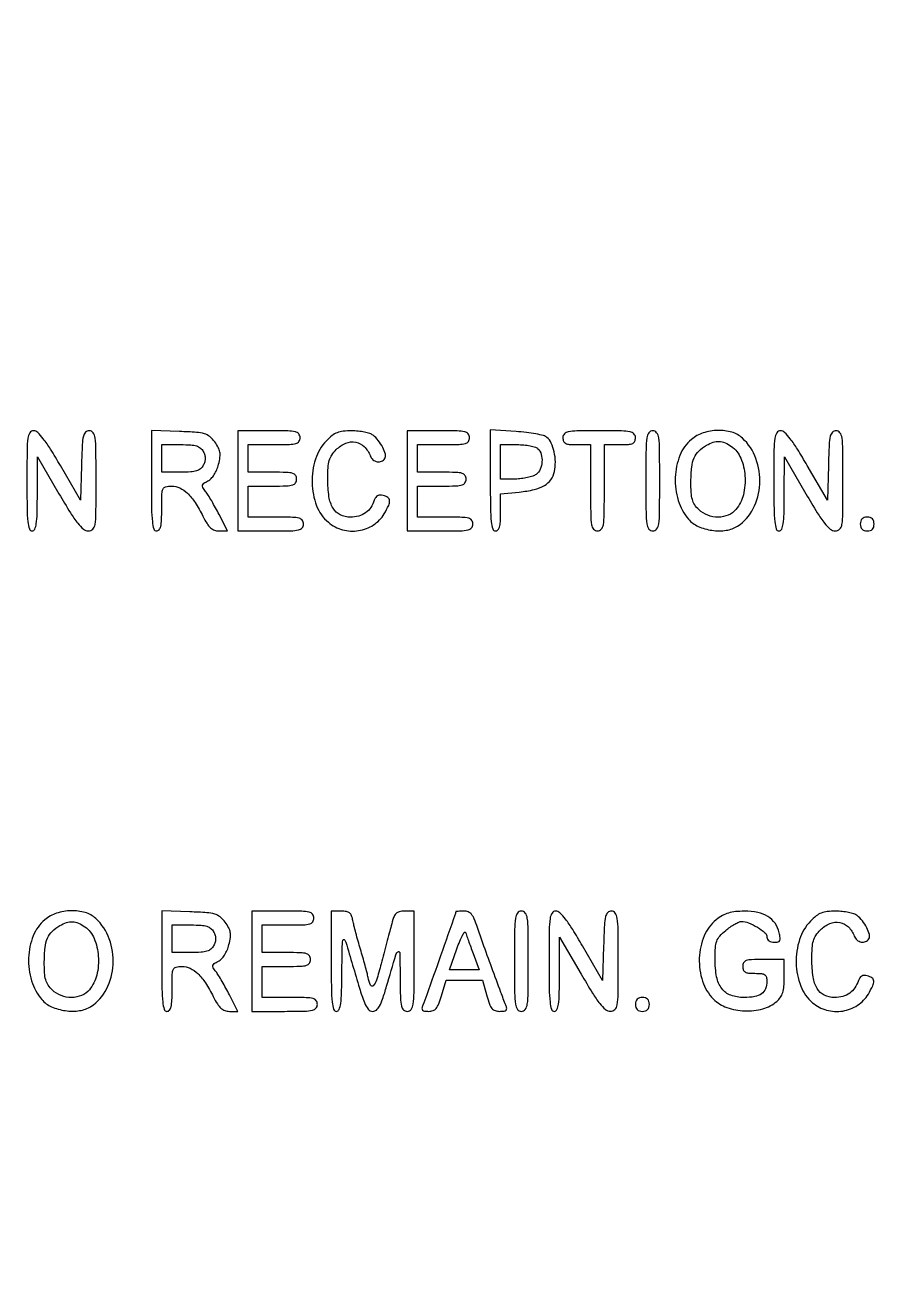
# Model space of a CAD drawing. Extents: x 0 to 1066, y 0 to 761.
# Drawn here: x 856.7 to 877.68, y 632.4 to 663.21 of the extents above; entities that cross this region are included whole.
import ezdxf

# ---------------------------------------------------------------- set-up
doc = ezdxf.new("R2010")
doc.units = 0
doc.header["$MEASUREMENT"] = 0

msp = doc.modelspace()

# ---------------------------------------------------------------- linework, layer by layer
msp.add_lwpolyline([(183.390323, 95.266879, 0.000001), (192.989143, 95.254457, 0.000118)], format="xyb")
for points in [[(409.06215, 749.15415), (40.8618, 749.132981), (40.8618, 380.65769), (40.8618, 12.1824), (501.2973, 12.1824), (961.7328, 12.1824), (961.7328, 380.646631), (961.7328, 749.110861), (961.41555, 749.1633, 0.040886), (961.153339, 749.184871, 0.000002), (934.190609, 749.194398, 0.000089), (904.448031, 749.199508, 0.000054), (869.1804, 749.195529, -0.000029), (813.61687, 749.186499, -0.000004), (696.10453, 749.175037, -0.000004), (556.774728, 749.163736, -0.000004)], [(856.7442, 652.0545, 0.003213), (856.748528, 651.380979, 0.022561), (856.767538, 651.0534, 0.049302), (856.803453, 650.877677, 0.328801), (856.8711, 650.8278, 0.295501), (856.936472, 650.870131, 0.070336), (856.974206, 651.000831, 0.029944), (856.99424, 651.248394, 0.004715), (856.999837, 651.73725), (857.001674, 652.6467), (857.528587, 651.740557, 0.006242), (857.807961, 651.273624, 0.029041), (857.987682, 651.016337, 0.052989), (858.124926, 650.875838, 0.170079), (858.24585, 650.831107, 0.199339), (858.354131, 650.873873, 0.163117), (858.411825, 650.985306, 0.036571), (858.432904, 651.244181, 0.002034), (858.4362, 652.0545, 0.002367), (858.432569, 652.821672, 0.031318), (858.412184, 653.103983, 0.117824), (858.362377, 653.232677, 0.246563), (858.26996, 653.2812, 0.195513), (858.179155, 653.244282, 0.145553), (858.125852, 653.148856, 0.043894), (858.098339, 652.942593, 0.004128), (858.07961, 652.431318), (858.0555, 651.581436), (857.562317, 652.431318, 0.007787), (857.322238, 652.830583, 0.025041), (857.145401, 653.08521, 0.035073), (857.007547, 653.240118, 0.195814), (856.906667, 653.2812, 0.254619), (856.816661, 653.232188, 0.110911), (856.768151, 653.100358, 0.030502), (856.747887, 652.814186, 0.002427)], [(859.7898, 652.057921, 0.003202), (859.794126, 651.382413, 0.022501), (859.813132, 651.05397, 0.049121), (859.84903, 650.877747, 0.329081), (859.9167, 650.8278, 0.232029), (859.978437, 650.85808, 0.108427), (860.017569, 650.9406, 0.047315), (860.038301, 651.096457, 0.00942), (860.0436, 651.3777, -0.00595), (860.047907, 651.739665, -0.096871), (860.073944, 651.857798, -0.238613), (860.13861, 651.911415, -0.056005), (860.282653, 651.9276, -0.111153), (860.484105, 651.882256, -0.081177), (860.67342, 651.751401, -0.058854), (860.85911, 651.524771, -0.025924), (861.050972, 651.18735, 0.021841), (861.150716, 651.008553, 0.069009), (861.23787, 650.903027, 0.100305), (861.330378, 650.847232, 0.085906), (861.442645, 650.8278), (861.65385, 650.8278), (861.447673, 651.22965, 0.006834), (861.359606, 651.395672, 0.006481), (861.265498, 651.562212, 0.006451), (861.178451, 651.70736, 0.022591), (861.117027, 651.797475, -0.02569), (861.050448, 651.896464, -0.192002), (861.041529, 651.951264, -0.198014), (861.072863, 651.99619, -0.027525), (861.173728, 652.053375, 0.089041), (861.251681, 652.111214, 0.046566), (861.326198, 652.206876, 0.042448), (861.389434, 652.327202, 0.038847), (861.433664, 652.460063, 0.026721), (861.467634, 652.636422, 0.076578), (861.465642, 652.760841, 0.082928), (861.426616, 652.873184, 0.035157), (861.340272, 653.007862, 0.057331), (861.217702, 653.13814, 0.10358), (861.089317, 653.207432, 0.055706), (860.894185, 653.242374, 0.007564), (860.478958, 653.263471), (859.7898, 653.288043)], [(861.9048, 652.0545), (861.9048, 650.8278), (862.7085, 650.8278, 0.004147), (863.199209, 650.83187, 0.047763), (863.390588, 650.853403, 0.16431), (863.477994, 650.904993, 0.179874), (863.5122, 650.997, 0.157888), (863.48266, 651.088216, 0.176663), (863.40645, 651.139762, 0.055952), (863.241578, 651.161853, 0.005351), (862.8354, 651.1662), (862.1586, 651.1662), (862.1586, 651.5469), (862.1586, 651.9276), (862.7508, 651.9276, 0.006583), (863.100692, 651.932207, 0.063075), (863.247825, 651.954793, 0.183695), (863.31667, 652.006226, 0.142406), (863.343, 652.0968, 0.142406), (863.31667, 652.187374, 0.183695), (863.247825, 652.238807, 0.063075), (863.100692, 652.261393, 0.006583), (862.7508, 652.266), (862.1586, 652.266), (862.1586, 652.6044), (862.1586, 652.9428), (862.7931, 652.9428, 0.005909), (863.171126, 652.947267, 0.059311), (863.327138, 652.96959, 0.180365), (863.399656, 653.021088, 0.150217), (863.4276, 653.112, 0.17273), (863.394927, 653.203757, 0.168559), (863.311275, 653.25535, 0.050222), (863.128722, 653.277049, 0.004487), (862.6662, 653.2812), (861.9048, 653.2812)], [(864.071029, 653.03672, 0.114205), (863.803161, 652.58634, 0.083506), (863.720234, 652.008364, 0.085163), (863.830764, 651.445894, 0.127519), (864.119203, 651.039827, 0.108551), (864.465066, 650.858335, 0.105254), (864.859205, 650.835743, 0.106878), (865.223622, 650.975173, 0.11522), (865.486318, 651.249912, 0.021165), (865.594999, 651.453061, 0.127063), (865.618165, 651.569649, 0.232712), (865.575427, 651.645358, 0.086167), (865.460943, 651.697543, 0.067058), (865.384089, 651.706955, 0.120753), (865.322962, 651.691191, 0.12276), (865.276709, 651.649209, 0.07065), (865.243901, 651.581011, -0.072622), (865.157776, 651.403771, -0.089596), (865.029295, 651.272859, -0.08774), (864.860831, 651.193338, -0.066597), (864.657987, 651.1662, -0.114856), (864.407875, 651.224422, -0.145297), (864.234322, 651.384808, -0.099183), (864.134715, 651.667734, -0.035212), (864.1044, 652.097669, -0.014703), (864.112729, 652.380843, -0.055361), (864.142625, 652.555621, -0.07729), (864.204079, 652.688112, -0.049247), (864.312055, 652.819745, -0.096703), (864.545625, 652.977012, -0.146157), (864.787627, 653.003624, -0.15206), (864.997832, 652.89351, -0.107279), (865.143338, 652.66785, 0.127947), (865.209611, 652.573726, 0.131147), (865.31276, 652.524914, 0.142401), (865.420076, 652.535866, 0.159485), (865.499219, 652.602652, 0.211029), (865.513363, 652.704773, 0.047286), (865.447819, 652.872349, 0.046742), (865.339702, 653.04451, 0.065556), (865.211531, 653.172759, 0.088545), (865.134429, 653.212719, 0.025252), (865.003336, 653.246336, 0.02458), (864.848906, 653.269894, 0.023821), (864.691278, 653.278509, 0.026305), (864.48123, 653.268919, 0.068477), (864.334386, 653.233766, 0.074054), (864.209248, 653.162192, 0.034872)], [(866.0502, 652.0545), (866.0502, 650.8278), (866.8539, 650.8278, 0.004147), (867.344609, 650.83187, 0.047763), (867.535988, 650.853403, 0.16431), (867.623394, 650.904993, 0.179874), (867.6576, 650.997, 0.157888), (867.62806, 651.088216, 0.176663), (867.55185, 651.139762, 0.055952), (867.386978, 651.161853, 0.005351), (866.9808, 651.1662), (866.304, 651.1662), (866.304, 651.5469), (866.304, 651.9276), (866.8962, 651.9276, 0.006583), (867.246092, 651.932207, 0.063075), (867.393225, 651.954793, 0.183695), (867.46207, 652.006226, 0.142406), (867.4884, 652.0968, 0.142406), (867.46207, 652.187374, 0.183695), (867.393225, 652.238807, 0.063075), (867.246092, 652.261393, 0.006583), (866.8962, 652.266), (866.304, 652.266), (866.304, 652.6044), (866.304, 652.9428), (866.9385, 652.9428, 0.005909), (867.316526, 652.947267, 0.059311), (867.472538, 652.96959, 0.180365), (867.545056, 653.021088, 0.150217), (867.573, 653.112, 0.17273), (867.540327, 653.203757, 0.168559), (867.456675, 653.25535, 0.050222), (867.274122, 653.277049, 0.004487), (866.8116, 653.2812), (866.0502, 653.2812)], [(868.0806, 652.065626, 0.003177), (868.084921, 651.385644, 0.022367), (868.103918, 651.055254, 0.048715), (868.13978, 650.877902, 0.329705), (868.2075, 650.8278, 0.208378), (868.267843, 650.85409, 0.11961), (868.307331, 650.924527, 0.055661), (868.328706, 651.055599, 0.012613), (868.3344, 651.281264), (868.3344, 651.734728), (868.78935, 651.781683, 0.029754), (869.155121, 651.841588, 0.076952), (869.403188, 651.939357, 0.106873), (869.561228, 652.084232, 0.100256), (869.649812, 652.28472, 0.058942), (869.672783, 652.517286, 0.048856), (869.64374, 652.764541, 0.051542), (869.572441, 652.981471, 0.114883), (869.467997, 653.119057, 0.111025), (869.384535, 653.161619, 0.015594), (869.194566, 653.20395, 0.017167), (868.962929, 653.239844, 0.01383), (868.712035, 653.262928), (868.0806, 653.303451)], [(869.8572, 653.112, 0.094959), (869.873763, 653.025574, 0.184152), (869.92065, 652.974525, 0.098846), (870.013639, 652.94913, 0.017388), (870.1956, 652.9428), (870.534, 652.9428), (870.534, 651.8853, 0.002827), (870.537731, 651.225341, 0.036854), (870.558534, 650.981137, 0.138781), (870.609794, 650.870668, 0.218517), (870.7032, 650.8278, 0.218517), (870.796606, 650.870668, 0.138781), (870.847866, 650.981137, 0.036854), (870.868669, 651.225341, 0.002827), (870.8724, 651.8853), (870.8724, 652.9428), (871.2531, 652.9428, 0.013964), (871.462858, 652.948659, 0.090841), (871.565063, 652.97335, 0.188085), (871.615634, 653.024395, 0.102588), (871.6338, 653.112, 0.193568), (871.596602, 653.204485, 0.15568), (871.501613, 653.256021, 0.043488), (871.292605, 653.277267, 0.003595), (870.7455, 653.2812, 0.003595), (870.198395, 653.277267, 0.043488), (869.989388, 653.256021, 0.15568), (869.894398, 653.204485, 0.193568)], [(871.8876, 652.0545, 0.002322), (871.891189, 651.281638, 0.031956), (871.911667, 651.002287, 0.123223), (871.962478, 650.875909, 0.240299), (872.0568, 650.8278, 0.240299), (872.151122, 650.875909, 0.123223), (872.201933, 651.002287, 0.031956), (872.222411, 651.281638, 0.002322), (872.226, 652.0545, 0.002322), (872.222411, 652.827362, 0.031956), (872.201933, 653.106712, 0.123223), (872.151122, 653.233091, 0.240299), (872.0568, 653.2812, 0.240299), (871.962478, 653.233091, 0.123223), (871.911667, 653.106712, 0.031956), (871.891189, 652.827362, 0.002322)], [(873.002203, 653.069173, 0.123885), (872.719012, 652.676477, 0.085485), (872.605437, 652.137557, 0.082885), (872.677908, 651.575536, 0.104562), (872.929639, 651.116926, 0.111799), (873.167609, 650.940575, 0.06908), (873.504008, 650.844881, 0.069045), (873.853965, 650.844415, 0.111332), (874.131882, 650.948481, 0.131426), (874.512639, 651.37446, 0.103697), (874.673054, 651.974111, 0.101152), (874.58039, 652.600453, 0.118621), (874.249771, 653.100019, 0.118666), (873.990035, 653.246601, 0.075716), (873.644356, 653.290538, 0.073305), (873.289341, 653.229207, 0.095814)], [(875.0178, 652.0545, 0.003213), (875.022128, 651.380979, 0.022561), (875.041138, 651.0534, 0.049302), (875.077053, 650.877677, 0.328801), (875.1447, 650.8278, 0.295501), (875.210072, 650.870131, 0.070336), (875.247806, 651.000831, 0.029944), (875.26784, 651.248394, 0.004715), (875.273437, 651.73725), (875.275274, 652.6467), (875.802187, 651.740557, 0.006242), (876.081561, 651.273624, 0.029041), (876.261282, 651.016337, 0.052989), (876.398526, 650.875838, 0.170079), (876.51945, 650.831107, 0.199339), (876.627731, 650.873873, 0.163117), (876.685425, 650.985306, 0.036571), (876.706504, 651.244181, 0.002034), (876.7098, 652.0545, 0.002367), (876.706169, 652.821672, 0.031318), (876.685784, 653.103983, 0.117824), (876.635977, 653.232677, 0.246563), (876.54356, 653.2812, 0.195513), (876.452755, 653.244282, 0.145553), (876.399452, 653.148856, 0.043894), (876.371939, 652.942593, 0.004128), (876.35321, 652.431318), (876.3291, 651.581436), (875.835917, 652.431318, 0.007787), (875.595838, 652.830583, 0.025041), (875.419001, 653.08521, 0.035073), (875.281147, 653.240118, 0.195814), (875.180267, 653.2812, 0.254619), (875.090261, 653.232188, 0.110911), (875.041751, 653.100358, 0.030502), (875.021487, 652.814186, 0.002427)], [(861.0588, 652.7736, -0.049536), (861.094962, 652.686226, -0.073486), (861.107053, 652.6044, -0.073486), (861.094962, 652.522574, -0.049536), (861.0588, 652.4352, -0.09537), (860.989905, 652.350275, -0.100861), (860.895666, 652.299033, -0.059921), (860.750632, 652.273048, -0.014397), (860.505923, 652.266), (860.0436, 652.266), (860.0436, 652.6044), (860.0436, 652.9428), (860.505923, 652.9428, -0.014397), (860.750632, 652.935752, -0.059921), (860.895666, 652.909767, -0.100861), (860.989905, 652.858525, -0.09537)], [(869.24808, 652.84128, -0.13151), (869.327234, 652.704269, -0.084316), (869.3446, 652.520315, -0.084006), (869.300213, 652.340281, -0.128741), (869.20155, 652.214567, -0.079472), (869.120195, 652.171101, -0.027293), (868.991372, 652.134404, -0.026323), (868.842463, 652.108796, -0.027554), (868.69395, 652.099491), (868.3344, 652.0968), (868.3344, 652.5198), (868.3344, 652.9428), (868.74048, 652.9428, -0.022886), (868.903385, 652.93534, -0.026473), (869.057096, 652.912979, -0.026952), (869.183295, 652.880581, -0.120635)], [(873.981297, 652.897439, -0.143223), (874.208998, 652.613123, -0.079931), (874.31146, 652.177953, -0.077332), (874.273265, 651.716818, -0.11509), (874.091996, 651.35655, -0.119537), (873.903584, 651.216995, -0.098447), (873.657927, 651.166352, -0.09388), (873.401477, 651.213062, -0.097006), (873.183203, 651.350147, -0.056872), (873.082283, 651.46924, -0.080028), (873.024387, 651.595596, -0.054705), (872.996563, 651.767324, -0.014142), (872.990091, 652.048097, -0.025001), (873.009155, 652.392955, -0.075567), (873.068582, 652.619938, -0.098225), (873.182037, 652.784805, -0.062967), (873.3681, 652.925219, -0.051006), (873.532866, 652.998558, -0.090781), (873.679514, 653.018595, -0.090761), (873.823771, 652.985381, -0.050966)], [(877.1328, 650.997, 0.072254), (877.143531, 650.923131, 0.124864), (877.1751, 650.8701, 0.124864), (877.228131, 650.838531, 0.072254), (877.302, 650.8278, 0.072254), (877.375869, 650.838531, 0.124864), (877.4289, 650.8701, 0.124864), (877.460469, 650.923131, 0.072254), (877.4712, 650.997, 0.072254), (877.460469, 651.070869, 0.124864), (877.4289, 651.1239, 0.124864), (877.375869, 651.155469, 0.072254), (877.302, 651.1662, 0.072254), (877.228131, 651.155469, 0.124864), (877.1751, 651.1239, 0.124864), (877.143531, 651.070869, 0.072254)], [(857.182003, 641.309773, 0.123885), (856.898812, 640.917077, 0.085485), (856.785237, 640.378157, 0.082885), (856.857708, 639.816136, 0.104562), (857.109439, 639.357526, 0.111799), (857.347409, 639.181175, 0.06908), (857.683808, 639.085481, 0.069045), (858.033765, 639.085015, 0.111332), (858.311682, 639.189081, 0.131426), (858.692439, 639.61506, 0.103697), (858.852854, 640.214711, 0.101152), (858.76019, 640.841053, 0.118621), (858.429571, 641.340619, 0.118666), (858.169835, 641.487201, 0.075716), (857.824156, 641.531138, 0.073305), (857.469141, 641.469807, 0.095814)], [(858.161097, 641.138039, -0.143223), (858.388798, 640.853723, -0.079931), (858.49126, 640.418553, -0.077332), (858.453065, 639.957418, -0.11509), (858.271796, 639.59715, -0.119537), (858.083384, 639.457595, -0.098447), (857.837727, 639.406952, -0.09388), (857.581277, 639.453662, -0.097006), (857.363003, 639.590747, -0.056872), (857.262083, 639.70984, -0.080028), (857.204187, 639.836196, -0.054705), (857.176363, 640.007924, -0.014142), (857.169891, 640.288697, -0.025001), (857.188955, 640.633555, -0.075567), (857.248382, 640.860538, -0.098225), (857.361837, 641.025405, -0.062967), (857.5479, 641.165819, -0.051006), (857.712666, 641.239158, -0.090781), (857.859314, 641.259195, -0.090761), (858.003571, 641.225981, -0.050966)], [(860.0436, 640.298521, 0.003202), (860.047926, 639.623013, 0.022501), (860.066932, 639.29457, 0.049121), (860.10283, 639.118347, 0.329081), (860.1705, 639.0684, 0.232029), (860.232237, 639.09868, 0.108427), (860.271369, 639.1812, 0.047315), (860.292101, 639.337057, 0.00942), (860.2974, 639.6183, -0.00595), (860.301707, 639.980265, -0.096871), (860.327744, 640.098398, -0.238613), (860.39241, 640.152015, -0.056005), (860.536453, 640.1682, -0.111153), (860.737905, 640.122856, -0.081177), (860.92722, 639.992001, -0.058854), (861.11291, 639.765371, -0.025924), (861.304772, 639.42795, 0.021841), (861.404516, 639.249153, 0.069009), (861.49167, 639.143627, 0.100305), (861.584178, 639.087832, 0.085906), (861.696445, 639.0684), (861.90765, 639.0684), (861.701473, 639.47025, 0.006834), (861.613406, 639.636272, 0.006481), (861.519298, 639.802812, 0.006451), (861.432251, 639.94796, 0.022591), (861.370827, 640.038075, -0.02569), (861.304248, 640.137064, -0.192002), (861.295329, 640.191864, -0.198014), (861.326663, 640.23679, -0.027525), (861.427528, 640.293975, 0.089041), (861.505481, 640.351814, 0.046566), (861.579998, 640.447476, 0.042448), (861.643234, 640.567802, 0.038847), (861.687464, 640.700663, 0.026721), (861.721434, 640.877022, 0.076578), (861.719442, 641.001441, 0.082928), (861.680416, 641.113784, 0.035157), (861.594072, 641.248462, 0.057331), (861.471502, 641.37874, 0.10358), (861.343117, 641.448032, 0.055706), (861.147985, 641.482974, 0.007564), (860.732758, 641.504071), (860.0436, 641.528643)], [(862.2432, 640.2951), (862.2432, 639.0684), (863.0469, 639.0684, 0.004147), (863.537609, 639.07247, 0.047763), (863.728988, 639.094003, 0.16431), (863.816394, 639.145593, 0.179874), (863.8506, 639.2376, 0.157888), (863.82106, 639.328816, 0.176663), (863.74485, 639.380363, 0.055952), (863.579978, 639.402453, 0.005351), (863.1738, 639.4068), (862.497, 639.4068), (862.497, 639.7875), (862.497, 640.1682), (863.0892, 640.1682, 0.006583), (863.439092, 640.172807, 0.063075), (863.586225, 640.195393, 0.183695), (863.65507, 640.246826, 0.142406), (863.6814, 640.3374, 0.142406), (863.65507, 640.427974, 0.183695), (863.586225, 640.479407, 0.063075), (863.439092, 640.501993, 0.006583), (863.0892, 640.5066), (862.497, 640.5066), (862.497, 640.845), (862.497, 641.1834), (863.1315, 641.1834, 0.005909), (863.509526, 641.187867, 0.059311), (863.665538, 641.21019, 0.180365), (863.738056, 641.261688, 0.150217), (863.766, 641.3526, 0.17273), (863.733327, 641.444357, 0.168559), (863.649675, 641.49595, 0.050222), (863.467122, 641.517649, 0.004487), (863.0046, 641.5218), (862.2432, 641.5218)], [(864.189, 640.2951, 0.003213), (864.193328, 639.621579, 0.022561), (864.212338, 639.294, 0.049302), (864.248253, 639.118277, 0.328801), (864.3159, 639.0684, 0.305395), (864.382134, 639.113016, 0.062503), (864.420402, 639.256664, 0.027449), (864.44221, 639.52656, 0.004264), (864.451437, 640.06245, -0.002416), (864.458785, 640.605922, -0.029471), (864.474846, 640.813343, -0.603012), (864.506612, 640.824914, -0.138127), (864.547091, 640.7604, 0.001112), (864.880607, 639.634784, 0.020238), (865.002204, 639.280651, 0.077221), (865.094419, 639.121577, 0.226588), (865.205737, 639.0684, 0.178321), (865.293945, 639.100892, 0.090477), (865.369767, 639.193802, 0.045479), (865.446422, 639.36868, 0.010027), (865.544009, 639.68175, -0.001209), (865.770305, 640.455515, -0.180504), (865.825126, 640.528517, -0.586533), (865.866168, 640.506553, -0.002598), (865.874321, 639.89325, 0.004063), (865.882482, 639.39021, 0.046466), (865.905647, 639.193491, 0.159576), (865.957938, 639.103536, 0.183972), (866.0502, 639.0684, 0.240299), (866.144522, 639.116509, 0.123223), (866.195333, 639.242888, 0.031956), (866.215811, 639.522238, 0.002322), (866.2194, 640.2951), (866.2194, 641.5218), (865.984835, 641.5218, 0.057703), (865.854747, 641.506737, 0.150789), (865.774417, 641.459684, 0.102355), (865.716477, 641.362496, 0.018959), (865.65548, 641.16225, 0.000085), (865.608737, 640.984826, 0.000034), (865.54445, 640.740572, 0.000033), (865.475016, 640.47662, 0.000041), (865.410614, 640.23165, -0.009374), (865.297179, 639.830752, -0.115475), (865.218191, 639.694201, -0.538762), (865.151254, 639.705823, -0.053672), (865.092597, 639.89325, 0.012912), (865.065467, 640.013509, 0.003926), (865.018247, 640.194241, 0.003928), (864.962136, 640.395994, 0.004276), (864.904378, 640.5912, -0.00492), (864.846894, 640.786406, -0.004529), (864.791602, 640.988159, -0.004526), (864.745571, 641.168901, -0.014927), (864.719881, 641.28915, 0.043617), (864.686978, 641.409063, 0.134321), (864.638398, 641.476821, 0.130778), (864.561229, 641.511434, 0.040414), (864.433198, 641.5218), (864.189, 641.5218)], [(867.234595, 641.50065, -0.084799), (867.228091, 641.462634, -0.000052), (866.86212, 640.423862, -0.000388), (866.526576, 639.474128, -0.009822), (866.429575, 639.21645, 0.060048), (866.409983, 639.142719, 0.230938), (866.424232, 639.098862, 0.170663), (866.472325, 639.074754, 0.031659), (866.572579, 639.0684, 0.086283), (866.680694, 639.087197, 0.134827), (866.757523, 639.141159, 0.082591), (866.819596, 639.24817, 0.018432), (866.887068, 639.4491), (866.999476, 639.8298), (867.444443, 639.8298), (867.889411, 639.8298), (867.996, 639.4491, 0.017944), (868.061385, 639.24419, 0.087286), (868.121612, 639.138731, 0.141822), (868.198834, 639.086352, 0.078722), (868.312146, 639.0684, 0.029308), (868.417292, 639.074568, 0.166988), (868.467022, 639.098476, 0.236769), (868.481864, 639.142266, 0.061225), (868.46209, 639.21645, -0.006965), (868.339801, 639.532806, -0.001209), (868.118545, 640.13424, -0.001323), (867.898817, 640.740987, -0.005089), (867.767052, 641.11995, 0.017403), (867.688281, 641.3297, 0.074917), (867.619522, 641.443475, 0.125362), (867.539816, 641.501372, 0.094981), (867.433249, 641.5218, 0.00999), (867.357084, 641.520278, 0.016528), (867.292952, 641.515587, 0.010464), (867.241848, 641.509062, 0.371455)], [(868.6728, 640.2951, 0.002322), (868.676389, 639.522238, 0.031956), (868.696867, 639.242888, 0.123223), (868.747678, 639.116509, 0.240299), (868.842, 639.0684, 0.240299), (868.936322, 639.116509, 0.123223), (868.987133, 639.242888, 0.031956), (869.007611, 639.522238, 0.002322), (869.0112, 640.2951, 0.002322), (869.007611, 641.067962, 0.031956), (868.987133, 641.347312, 0.123223), (868.936322, 641.473691, 0.240299), (868.842, 641.5218, 0.240299), (868.747678, 641.473691, 0.123223), (868.696867, 641.347312, 0.031956), (868.676389, 641.067962, 0.002322)], [(869.5188, 640.2951, 0.003213), (869.523128, 639.621579, 0.022561), (869.542138, 639.294, 0.049302), (869.578053, 639.118277, 0.328801), (869.6457, 639.0684, 0.295501), (869.711072, 639.110731, 0.070336), (869.748806, 639.241431, 0.029944), (869.76884, 639.488994, 0.004715), (869.774437, 639.97785), (869.776274, 640.8873), (870.303187, 639.981157, 0.006242), (870.582561, 639.514224, 0.029041), (870.762282, 639.256937, 0.052989), (870.899526, 639.116438, 0.170079), (871.02045, 639.071707, 0.199339), (871.128731, 639.114473, 0.163117), (871.186425, 639.225906, 0.036571), (871.207504, 639.484781, 0.002034), (871.2108, 640.2951, 0.002367), (871.207169, 641.062272, 0.031318), (871.186784, 641.344583, 0.117824), (871.136977, 641.473277, 0.246563), (871.04456, 641.5218, 0.195513), (870.953755, 641.484882, 0.145553), (870.900452, 641.389456, 0.043894), (870.872939, 641.183193, 0.004128), (870.85421, 640.671918), (870.8301, 639.822036), (870.336917, 640.671918, 0.007787), (870.096838, 641.071183, 0.025041), (869.920001, 641.32581, 0.035073), (869.782147, 641.480718, 0.195814), (869.681267, 641.5218, 0.254619), (869.591261, 641.472788, 0.110911), (869.542751, 641.340958, 0.030502), (869.522487, 641.054786, 0.002427)], [(873.609328, 641.309943, 0.129246), (873.313205, 640.917297, 0.088626), (873.195013, 640.368992, 0.087215), (873.273565, 639.805333, 0.118789), (873.54036, 639.369131, 0.112618), (873.868824, 639.162694, 0.075265), (874.306935, 639.079995, 0.075304), (874.749652, 639.130685, 0.113008), (875.091523, 639.312766, 0.065979), (875.179355, 639.411989, 0.074329), (875.234072, 639.526891, 0.054743), (875.262967, 639.679884, 0.019325), (875.2716, 639.903173), (875.2716, 640.3374), (874.764, 640.3374, 0.008455), (874.470302, 640.332433, 0.072107), (874.341, 640.3092, 0.188641), (874.279468, 640.257932, 0.12648), (874.2564, 640.1682, 0.087745), (874.271399, 640.083392, 0.177212), (874.314563, 640.032236, 0.10769), (874.398166, 640.005953, 0.022514), (874.5525, 639.999, -0.021714), (874.714585, 639.991958, -0.124268), (874.795265, 639.963951, -0.187079), (874.835695, 639.907264, -0.062494), (874.8486, 639.80442, -0.091498), (874.814963, 639.622147, -0.148314), (874.719174, 639.498586, -0.113347), (874.549088, 639.428447, -0.041372), (874.28792, 639.4068, -0.086758), (873.965334, 639.463199, -0.145015), (873.745123, 639.625175, -0.116882), (873.619179, 639.910349, -0.045825), (873.5796, 640.341289, -0.015089), (873.588247, 640.627768, -0.073154), (873.621495, 640.786558, -0.095003), (873.694951, 640.908579, -0.035007), (873.839891, 641.04898, -0.021479), (873.948686, 641.132817, -0.024071), (874.060326, 641.203663, -0.024321), (874.160191, 641.254228, -0.105406), (874.224792, 641.268, -0.095864), (874.402127, 641.233684, -0.042073), (874.616696, 641.125665, -0.039621), (874.799119, 640.992747, -0.218876), (874.8486, 640.885127, 0.137225), (874.862137, 640.836732, 0.104143), (874.899996, 640.796339, 0.087371), (874.957539, 640.769535, 0.065501), (875.026971, 640.7604, 0.051376), (875.119948, 640.769979, 0.224479), (875.162899, 640.802425, 0.158116), (875.17358, 640.865188, 0.023398), (875.148742, 640.99305, 0.090086), (875.046494, 641.22304, 0.105062), (874.874033, 641.388082, 0.089301), (874.62548, 641.486188, 0.048933), (874.2987, 641.518981, 0.02471), (874.079234, 641.508618, 0.049497), (873.909112, 641.474929, 0.05494), (873.760639, 641.411421, 0.038421)], [(875.915029, 641.27732, 0.114205), (875.647161, 640.82694, 0.083506), (875.564234, 640.248964, 0.085163), (875.674764, 639.686494, 0.127519), (875.963203, 639.280427, 0.108551), (876.309066, 639.098935, 0.105254), (876.703205, 639.076343, 0.106878), (877.067622, 639.215773, 0.11522), (877.330318, 639.490512, 0.021165), (877.438999, 639.693661, 0.127063), (877.462165, 639.810249, 0.232712), (877.419427, 639.885958, 0.086167), (877.304943, 639.938143, 0.067058), (877.228089, 639.947555, 0.120753), (877.166962, 639.931791, 0.12276), (877.120709, 639.889809, 0.07065), (877.087901, 639.821611, -0.072622), (877.001776, 639.644371, -0.089596), (876.873295, 639.513459, -0.08774), (876.704831, 639.433938, -0.066597), (876.501987, 639.4068, -0.114856), (876.251875, 639.465022, -0.145297), (876.078322, 639.625408, -0.099183), (875.978715, 639.908334, -0.035212), (875.9484, 640.338269, -0.014703), (875.956729, 640.621443, -0.055361), (875.986625, 640.796221, -0.07729), (876.048079, 640.928712, -0.049247), (876.156055, 641.060345, -0.096703), (876.389625, 641.217612, -0.146157), (876.631627, 641.244224, -0.15206), (876.841832, 641.13411, -0.107279), (876.987338, 640.90845, 0.127947), (877.053611, 640.814326, 0.131147), (877.15676, 640.765514, 0.142401), (877.264076, 640.776466, 0.159485), (877.343219, 640.843252, 0.211029), (877.357363, 640.945373, 0.047286), (877.291819, 641.112949, 0.046742), (877.183702, 641.28511, 0.065556), (877.055531, 641.413359, 0.088545), (876.978429, 641.453319, 0.025252), (876.847336, 641.486936, 0.02458), (876.692906, 641.510494, 0.023821), (876.535278, 641.519109, 0.026305), (876.32523, 641.509519, 0.068477), (876.178386, 641.474366, 0.074054), (876.053248, 641.402792, 0.034872)], [(861.3126, 641.0142, -0.049536), (861.348762, 640.926826, -0.073486), (861.360853, 640.845, -0.073486), (861.348762, 640.763174, -0.049536), (861.3126, 640.6758, -0.09537), (861.243705, 640.590875, -0.100861), (861.149466, 640.539633, -0.059921), (861.004432, 640.513648, -0.014397), (860.759723, 640.5066), (860.2974, 640.5066), (860.2974, 640.845), (860.2974, 641.1834), (860.759723, 641.1834, -0.014397), (861.004432, 641.176352, -0.059921), (861.149466, 641.150367, -0.100861), (861.243705, 641.099125, -0.09537)], [(867.660755, 640.48545), (867.810544, 640.0836), (867.448238, 640.0836), (867.085932, 640.0836), (867.263743, 640.598018, -0.011999), (867.334493, 640.787824, -0.026422), (867.399517, 640.928259, -0.047278), (867.449834, 641.004901, -0.601846), (867.47626, 640.999868, 0.009837), (867.498096, 640.933695, 0.001488), (867.544771, 640.802323, 0.001668), (867.600862, 640.647556, 0.001442)], [(871.6338, 639.2376, 0.072254), (871.644531, 639.163731, 0.124864), (871.6761, 639.1107, 0.124864), (871.729131, 639.079131, 0.072254), (871.803, 639.0684, 0.072254), (871.876869, 639.079131, 0.124864), (871.9299, 639.1107, 0.124864), (871.961469, 639.163731, 0.072254), (871.9722, 639.2376, 0.072254), (871.961469, 639.311469, 0.124864), (871.9299, 639.3645, 0.124864), (871.876869, 639.396069, 0.072254), (871.803, 639.4068, 0.072254), (871.729131, 639.396069, 0.124864), (871.6761, 639.3645, 0.124864), (871.644531, 639.311469, 0.072254)]]:
    msp.add_lwpolyline(points, format="xyb", close=True)

doc.saveas('drawing.dxf')
